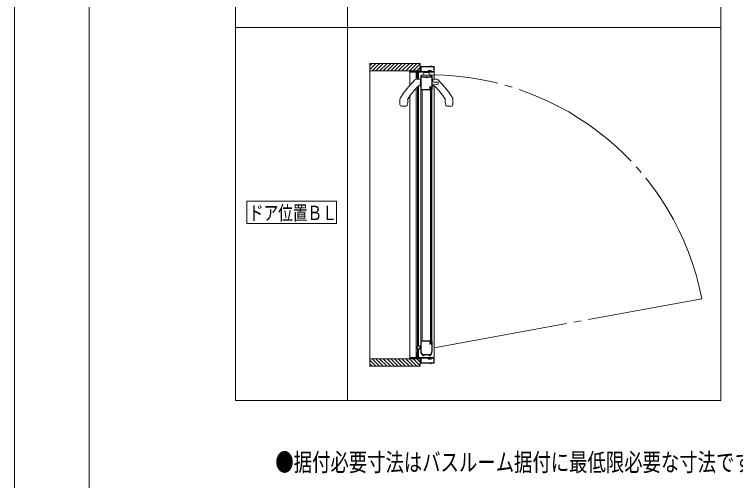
# Model space of a CAD drawing. Units: millimetres on the paper. Extents: x -305 to 305, y -152 to 152.
# Drawn here: x -301 to -204.4, y -86.2 to -23.7 of the extents above; entities that cross this region are included whole.
import ezdxf
from ezdxf.enums import TextEntityAlignment as Align

# ---------------------------------------------------------------- set-up
doc = ezdxf.new("R2010")
doc.units = ezdxf.units.MM
doc.linetypes.add('LONG_CHAIN', pattern=[21, 18, -1, 1, -1])
doc.linetypes.add('LONG_DOUBLE_CHAIN', pattern=[21.8, 18, -1, 0.6, -0.6, 0.6, -1])
for name, color, linetype, lineweight in [('0-0_0', 7, 'Continuous', 9), ('0-1_VIEW0001', 7, 'Continuous', 9), ('0-4_図面枠', 3, 'Continuous', 9), ('0-5_DEFPOINTS', 7, 'Continuous', 9)]:
    doc.layers.add(name, color=color, linetype=linetype, lineweight=lineweight)
doc.styles.add('ＭＳ ゴシック', font='')
doc.styles.get('ＭＳ ゴシック').set_extended_font_data('MS Gothic')

msp = doc.modelspace()

# ---------------------------------------------------------------- linework, layer by layer
at = {"layer": '0-1_VIEW0001'}
for p, q in [((-271.383, 31.98), (-271.383, -75.52)), ((-256.383, 31.98), (-256.383, -75.52)), ((-271.383, -25.52), (-206.383, -25.52)), ((-253.396, -31.132), (-252.58, -30.316)), ((-253.396, -70.915), (-253.396, -30.316)), ((-253.396, -30.316), (-246.646, -30.316)), ((-253.396, -30.637), (-253.075, -30.316)), ((-253.085, -31.316), (-252.085, -30.316)), ((-252.59, -31.316), (-251.591, -30.316)), ((-252.096, -31.316), (-251.096, -30.316)), ((-251.596, -31.316), (-250.596, -30.316)), ((-251.095, -31.316), (-250.096, -30.316)), ((-250.595, -31.316), (-249.596, -30.316)), ((-250.095, -31.316), (-249.096, -30.316)), ((-249.595, -31.316), (-248.596, -30.316)), ((-249.095, -31.316), (-248.096, -30.316)), ((-248.595, -31.316), (-247.596, -30.316)), ((-248.095, -31.316), (-247.096, -30.316)), ((-247.595, -31.316), (-246.646, -30.367)), ((-247.095, -31.316), (-246.646, -30.867)), ((-246.646, -30.316), (-246.646, -31.317)), ((-246.571, -31.402), (-246.571, -30.767)), ((-246.526, -31.402), (-246.526, -30.777)), ((-246.521, -30.717), (-245.226, -30.717)), ((-246.511, -30.762), (-244.831, -30.762)), ((-245.211, -30.702), (-245.211, -30.652)), ((-245.201, -30.642), (-245.181, -30.642)), ((-245.171, -30.652), (-245.171, -30.702)), ((-245.156, -30.717), (-244.821, -30.717)), ((-244.816, -30.777), (-244.816, -31.402)), ((-244.771, -30.767), (-244.771, -31.442)), ((-246.646, -31.316), (-253.396, -31.316)), ((-248.021, -31.317), (-248.021, -31.467)), ((-248.021, -31.452), (-248.021, -31.332)), ((-248.021, -33.226), (-248.021, -31.492)), ((-248.021, -31.492), (-247.156, -31.492)), ((-248.006, -31.317), (-247.986, -31.317)), ((-247.171, -31.467), (-248.006, -31.467)), ((-247.971, -31.332), (-247.971, -31.402)), ((-247.956, -31.417), (-246.586, -31.417)), ((-247.197, -32.446), (-247.197, -31.492)), ((-247.156, -32.167), (-247.156, -31.482)), ((-247.106, -31.482), (-247.106, -31.802)), ((-247.106, -31.492), (-244.771, -31.492)), ((-247.106, -31.877), (-247.106, -32.147)), ((-244.796, -31.467), (-247.091, -31.467)), ((-247.091, -31.817), (-247.006, -31.817)), ((-247.021, -31.862), (-247.091, -31.862)), ((-247.021, -31.817), (-247.021, -31.492)), ((-247.021, -32.162), (-247.021, -31.862)), ((-247.006, -31.922), (-247.006, -31.877)), ((-246.956, -31.867), (-246.956, -31.922)), ((-246.881, -32.442), (-246.881, -31.492)), ((-244.831, -31.417), (-246.511, -31.417)), ((-246.022, -31.542), (-245.589, -31.542)), ((-245.546, -31.267), (-245.546, -31.317)), ((-245.546, -31.267), (-245.196, -31.267)), ((-244.771, -31.492), (-244.771, -32.442)), ((-246.571, -32.442), (-247.148, -32.442)), ((-247.006, -32.217), (-247.106, -32.217)), ((-247.091, -32.162), (-247.021, -32.162)), ((-247.021, -32.442), (-247.021, -32.217)), ((-247.006, -32.147), (-247.006, -32.102)), ((-246.971, -31.937), (-246.991, -31.937)), ((-246.991, -32.087), (-246.971, -32.087)), ((-246.956, -32.102), (-246.956, -32.167)), ((-246.556, -31.967), (-246.556, -33.742)), ((-246.511, -32.177), (-246.511, -33.742)), ((-246.506, -32.102), (-246.506, -31.977)), ((-246.496, -31.957), (-246.496, -31.927)), ((-245.982, -32.162), (-246.496, -32.162)), ((-245.246, -32.117), (-246.491, -32.117)), ((-246.486, -31.942), (-246.486, -32.117)), ((-246.486, -32.117), (-246.436, -32.117)), ((-245.316, -31.892), (-246.436, -31.892)), ((-245.266, -32.117), (-246.436, -32.117)), ((-245.96, -32.177), (-245.971, -32.166)), ((-245.662, -32.182), (-245.95, -32.182)), ((-245.64, -32.166), (-245.651, -32.177)), ((-245.238, -32.162), (-245.63, -32.162)), ((-245.266, -32.117), (-245.266, -31.942)), ((-245.231, -31.917), (-245.231, -32.102)), ((-245.198, -32.132), (-245.221, -32.154)), ((-245.191, -32.062), (-245.191, -32.114)), ((-245.101, -33.397), (-245.101, -32.062)), ((-245.056, -33.852), (-245.056, -31.992)), ((-245.041, -32.442), (-244.463, -32.442)), ((-247.194, -69.742), (-247.194, -33.652)), ((-247.021, -68.219), (-247.021, -33.467)), ((-246.881, -68.217), (-246.881, -33.327)), ((-246.571, -33.292), (-246.767, -33.292)), ((-246.556, -33.322), (-246.556, -33.234)), ((-245.366, -33.812), (-245.366, -33.437)), ((-245.351, -33.422), (-245.336, -33.422)), ((-245.321, -33.437), (-245.321, -33.457)), ((-245.321, -33.792), (-245.321, -33.567)), ((-245.306, -33.472), (-245.176, -33.472)), ((-245.271, -33.517), (-245.146, -33.517)), ((-245.271, -67.842), (-245.271, -33.542)), ((-245.271, -33.542), (-245.121, -33.542)), ((-245.121, -67.842), (-245.121, -33.542)), ((-245.121, -33.542), (-245.121, -33.838)), ((-245.041, -33.292), (-244.845, -33.292)), ((-244.771, -33.306), (-244.771, -69.742)), ((-248.021, -69.742), (-248.021, -34.66)), ((-245.071, -33.867), (-246.556, -33.867)), ((-246.556, -67.517), (-246.556, -33.867)), ((-246.431, -33.822), (-245.376, -33.822)), ((-246.431, -33.867), (-245.304, -33.867)), ((-246.406, -33.867), (-246.406, -67.517)), ((-245.291, -33.859), (-245.283, -33.845)), ((-245.281, -33.838), (-245.281, -33.832)), ((-245.119, -33.845), (-245.11, -33.859)), ((-245.097, -33.867), (-245.071, -33.867)), ((-245.071, -67.517), (-245.071, -33.867)), ((-249.356, -35.092), (-249.356, -35.842)), ((-248.326, -35.156), (-248.326, -35.542)), ((-243.286, -35.156), (-243.286, -35.542)), ((-242.256, -35.092), (-242.256, -35.842)), ((-248.581, -36.042), (-249.156, -36.042)), ((-243.03, -36.042), (-242.456, -36.042)), ((-269.883, -51.77), (-269.883, -48.77)), ((-269.883, -48.77), (-257.883, -48.77)), ((-257.883, -51.77), (-257.883, -48.77)), ((-269.883, -51.77), (-257.883, -51.77)), ((-245.304, -67.517), (-246.431, -67.517)), ((-246.431, -67.562), (-245.376, -67.562)), ((-245.366, -67.572), (-245.366, -67.947)), ((-245.321, -67.817), (-245.321, -67.592)), ((-245.283, -67.538), (-245.292, -67.524)), ((-245.281, -67.552), (-245.281, -67.546)), ((-245.121, -67.546), (-245.121, -67.842)), ((-245.11, -67.524), (-245.119, -67.538)), ((-245.071, -67.517), (-245.097, -67.517)), ((-245.056, -68.892), (-245.056, -67.532)), ((-247.056, -68.267), (-247.056, -68.517)), ((-247.017, -69.017), (-247.017, -68.567)), ((-246.731, -68.217), (-247.006, -68.217)), ((-247.006, -68.567), (-246.731, -68.567)), ((-246.877, -69.742), (-246.877, -68.567)), ((-246.731, -68.217), (-246.681, -68.217)), ((-246.731, -68.567), (-246.681, -68.567)), ((-246.681, -68.217), (-246.681, -68.567)), ((-246.631, -68.167), (-246.556, -68.167)), ((-246.556, -67.642), (-246.556, -69.067)), ((-246.511, -69.067), (-246.511, -67.642)), ((-245.351, -67.962), (-245.336, -67.962)), ((-245.321, -67.947), (-245.321, -67.927)), ((-245.306, -67.912), (-245.176, -67.912)), ((-245.146, -67.867), (-245.271, -67.867)), ((-245.101, -67.987), (-245.101, -68.892)), ((-247.156, -69.067), (-247.156, -69.752)), ((-247.006, -69.017), (-247.106, -69.017)), ((-247.106, -69.357), (-247.106, -69.087)), ((-247.106, -69.752), (-247.106, -69.432)), ((-247.091, -69.072), (-247.021, -69.072)), ((-247.021, -69.372), (-247.091, -69.372)), ((-247.091, -69.417), (-247.006, -69.417)), ((-247.017, -69.372), (-247.017, -69.072)), ((-247.017, -69.742), (-247.017, -69.417)), ((-247.006, -69.087), (-247.006, -69.132)), ((-247.006, -69.312), (-247.006, -69.357)), ((-246.991, -69.147), (-246.971, -69.147)), ((-246.971, -69.297), (-246.991, -69.297)), ((-246.956, -69.132), (-246.956, -69.067)), ((-246.956, -69.367), (-246.956, -69.312)), ((-246.631, -68.617), (-246.556, -68.617)), ((-246.526, -69.157), (-246.301, -69.457)), ((-246.265, -69.43), (-246.49, -69.13)), ((-246.221, -69.397), (-246.221, -69.438)), ((-246.181, -69.517), (-246.171, -69.517)), ((-246.157, -69.464), (-246.179, -69.406)), ((-245.456, -69.332), (-246.156, -69.332)), ((-246.156, -69.372), (-245.456, -69.372)), ((-246.156, -69.502), (-246.156, -69.47)), ((-245.456, -69.47), (-245.456, -69.502)), ((-245.433, -69.406), (-245.455, -69.464)), ((-245.441, -69.517), (-245.407, -69.517)), ((-245.391, -69.432), (-245.391, -69.397)), ((-246.646, -69.917), (-253.396, -69.917)), ((-253.396, -70.101), (-252.58, -70.916)), ((-253.085, -69.916), (-252.085, -70.916)), ((-252.59, -69.916), (-251.591, -70.916)), ((-252.096, -69.916), (-251.096, -70.916)), ((-251.596, -69.916), (-250.596, -70.916)), ((-251.095, -69.916), (-250.096, -70.916)), ((-250.595, -69.916), (-249.596, -70.916)), ((-250.095, -69.916), (-249.096, -70.916)), ((-249.595, -69.916), (-248.596, -70.916)), ((-249.095, -69.916), (-248.096, -70.916)), ((-248.595, -69.916), (-247.596, -70.916)), ((-248.095, -69.916), (-247.096, -70.916)), ((-248.021, -69.742), (-244.771, -69.742)), ((-248.021, -69.782), (-248.021, -69.902)), ((-247.171, -69.767), (-248.006, -69.767)), ((-248.006, -69.917), (-247.986, -69.917)), ((-247.971, -69.902), (-247.971, -69.832)), ((-247.956, -69.817), (-246.586, -69.817)), ((-247.595, -69.917), (-246.646, -70.866)), ((-247.095, -69.917), (-246.646, -70.366)), ((-244.796, -69.767), (-247.091, -69.767)), ((-246.646, -69.917), (-246.646, -70.916)), ((-246.571, -69.832), (-246.571, -70.467)), ((-246.526, -69.832), (-246.526, -70.457)), ((-246.521, -70.517), (-245.226, -70.517)), ((-244.831, -69.817), (-246.511, -69.817)), ((-246.511, -70.472), (-244.831, -70.472)), ((-245.196, -69.967), (-245.546, -69.967)), ((-245.211, -70.532), (-245.211, -70.582)), ((-245.196, -69.967), (-245.196, -69.917)), ((-245.171, -70.582), (-245.171, -70.532)), ((-245.156, -70.517), (-244.821, -70.517)), ((-244.816, -70.457), (-244.816, -69.832)), ((-244.771, -70.467), (-244.771, -69.792)), ((-253.396, -70.596), (-253.075, -70.916)), ((-253.396, -70.916), (-246.646, -70.916)), ((-245.201, -70.592), (-245.181, -70.592)), ((-271.383, -75.52), (-206.383, -75.52))]:
    msp.add_line(p, q, dxfattribs=at)
at = {"layer": '0-1_VIEW0001', "color": 2}
for p, q in [((-246.588, -32.547), (-246.576, -32.547)), ((-246.576, -32.547), (-246.576, -32.897)), ((-246.576, -32.597), (-246.556, -32.597)), ((-245.056, -32.472), (-245.021, -32.474)), ((-244.975, -32.516), (-244.947, -32.702)), ((-244.293, -32.836), (-244.829, -32.808)), ((-246.576, -33.397), (-246.588, -33.397)), ((-246.576, -33.047), (-246.576, -33.397)), ((-246.556, -33.347), (-246.576, -33.347)), ((-245.021, -33.47), (-245.056, -33.472)), ((-244.947, -33.241), (-244.975, -33.427)), ((-244.829, -33.135), (-244.293, -33.107))]:
    msp.add_line(p, q, dxfattribs=at)
at = {"layer": '0-1_VIEW0001', "color": 2, "linetype": 'LONG_DOUBLE_CHAIN'}
for p, q in [((-246.618, -32.906), (-246.635, -32.906)), ((-246.618, -33.037), (-246.635, -33.037))]:
    msp.add_line(p, q, dxfattribs=at)
at = {"layer": '0-1_VIEW0001', "linetype": 'LONG_CHAIN'}
msp.add_line((-244.771, -68.444), (-208.916, -61.869), dxfattribs=at)
at = {"layer": '0-1_VIEW0001'}
for points in [[(-271.383, 31.98), (-206.383, 31.98), (-206.383, -75.52)], [(-246.571, -30.767), (-246.556, -30.731), (-246.521, -30.717)], [(-246.526, -30.777), (-246.521, -30.766), (-246.511, -30.762)], [(-245.226, -30.717), (-245.215, -30.712), (-245.211, -30.702)], [(-245.211, -30.652), (-245.208, -30.645), (-245.201, -30.642)], [(-245.181, -30.642), (-245.174, -30.645), (-245.171, -30.652)], [(-245.171, -30.702), (-245.166, -30.712), (-245.156, -30.717)], [(-244.831, -30.762), (-244.82, -30.766), (-244.816, -30.777)], [(-244.821, -30.717), (-244.785, -30.731), (-244.771, -30.767)], [(-248.021, -31.332), (-248.016, -31.321), (-248.006, -31.317)], [(-248.006, -31.467), (-248.016, -31.462), (-248.021, -31.452)], [(-247.986, -31.317), (-247.975, -31.321), (-247.971, -31.332)], [(-247.971, -31.402), (-247.966, -31.412), (-247.956, -31.417)], [(-247.156, -31.482), (-247.16, -31.471), (-247.171, -31.467)], [(-247.091, -31.467), (-247.101, -31.471), (-247.106, -31.482)], [(-247.106, -31.802), (-247.101, -31.812), (-247.091, -31.817)], [(-247.091, -31.862), (-247.101, -31.866), (-247.106, -31.877)], [(-247.006, -31.877), (-247.01, -31.866), (-247.021, -31.862)], [(-247.006, -31.817), (-246.97, -31.831), (-246.956, -31.867)], [(-246.586, -31.417), (-246.575, -31.412), (-246.571, -31.402)], [(-246.511, -31.417), (-246.521, -31.412), (-246.526, -31.402)], [(-245.196, -31.317), (-245.546, -31.317), (-245.605, -31.395)], [(-245.056, -31.992), (-245.092, -31.903), (-245.132, -31.875), (-245.181, -31.867), (-245.216, -31.881), (-245.231, -31.917)], [(-245.196, -31.267), (-245.196, -31.317), (-245.136, -31.395)], [(-244.816, -31.402), (-244.82, -31.412), (-244.831, -31.417)], [(-244.771, -31.442), (-244.778, -31.459), (-244.796, -31.467)], [(-247.106, -32.217), (-247.141, -32.202), (-247.156, -32.167)], [(-247.106, -32.147), (-247.101, -32.157), (-247.091, -32.162)], [(-247.021, -32.162), (-247.01, -32.157), (-247.006, -32.147)], [(-246.991, -31.937), (-247.001, -31.932), (-247.006, -31.922)], [(-247.006, -32.102), (-247.001, -32.091), (-246.991, -32.087)], [(-246.956, -32.167), (-246.97, -32.202), (-247.006, -32.217)], [(-246.956, -31.922), (-246.96, -31.932), (-246.971, -31.937)], [(-246.971, -32.087), (-246.96, -32.091), (-246.956, -32.102)], [(-246.496, -31.927), (-246.499, -31.92), (-246.506, -31.917), (-246.541, -31.931), (-246.556, -31.967)], [(-246.496, -32.162), (-246.506, -32.166), (-246.511, -32.177)], [(-246.506, -31.977), (-246.505, -31.972), (-246.502, -31.969), (-246.497, -31.963), (-246.496, -31.957)], [(-246.491, -32.117), (-246.501, -32.112), (-246.506, -32.102)], [(-245.971, -32.166), (-245.976, -32.163), (-245.982, -32.162)], [(-245.95, -32.182), (-245.955, -32.181), (-245.96, -32.177)], [(-245.651, -32.177), (-245.656, -32.181), (-245.662, -32.182)], [(-245.63, -32.162), (-245.635, -32.163), (-245.64, -32.166)], [(-245.231, -32.102), (-245.235, -32.112), (-245.246, -32.117)], [(-245.221, -32.154), (-245.229, -32.16), (-245.238, -32.162)], [(-245.191, -32.114), (-245.193, -32.124), (-245.198, -32.132)], [(-245.101, -32.062), (-245.146, -32.017), (-245.191, -32.062)], [(-246.556, -33.742), (-246.519, -33.83), (-246.431, -33.867)], [(-246.511, -33.742), (-246.487, -33.798), (-246.431, -33.822)], [(-245.376, -33.822), (-245.369, -33.819), (-245.366, -33.812)], [(-245.366, -33.437), (-245.361, -33.426), (-245.351, -33.422)], [(-245.336, -33.422), (-245.325, -33.426), (-245.321, -33.437)], [(-245.321, -33.457), (-245.316, -33.467), (-245.306, -33.472)], [(-245.321, -33.567), (-245.306, -33.531), (-245.271, -33.517)], [(-245.281, -33.832), (-245.285, -33.821), (-245.296, -33.817), (-245.313, -33.809), (-245.321, -33.792)], [(-245.176, -33.472), (-245.123, -33.45), (-245.101, -33.397)], [(-245.146, -33.517), (-245.128, -33.524), (-245.121, -33.542)], [(-245.304, -33.867), (-245.297, -33.865), (-245.291, -33.859)], [(-245.283, -33.845), (-245.281, -33.842), (-245.281, -33.838)], [(-245.121, -33.838), (-245.12, -33.842), (-245.119, -33.845)], [(-245.11, -33.859), (-245.105, -33.865), (-245.097, -33.867)], [(-245.071, -33.867), (-245.06, -33.862), (-245.056, -33.852)], [(-246.431, -67.517), (-246.519, -67.553), (-246.556, -67.642)], [(-246.511, -67.642), (-246.488, -67.585), (-246.431, -67.562)], [(-245.376, -67.562), (-245.369, -67.565), (-245.366, -67.572)], [(-245.321, -67.592), (-245.314, -67.574), (-245.296, -67.567), (-245.285, -67.562), (-245.281, -67.552)], [(-245.292, -67.524), (-245.297, -67.519), (-245.304, -67.517)], [(-245.281, -67.546), (-245.282, -67.542), (-245.283, -67.538)], [(-245.119, -67.538), (-245.12, -67.542), (-245.121, -67.546)], [(-245.097, -67.517), (-245.105, -67.519), (-245.11, -67.524)], [(-245.056, -67.532), (-245.06, -67.521), (-245.071, -67.517)], [(-245.366, -67.947), (-245.362, -67.957), (-245.351, -67.962)], [(-245.336, -67.962), (-245.325, -67.957), (-245.321, -67.947)], [(-245.271, -67.867), (-245.306, -67.852), (-245.321, -67.817)], [(-245.321, -67.927), (-245.317, -67.916), (-245.306, -67.912)], [(-245.176, -67.912), (-245.123, -67.934), (-245.101, -67.987)], [(-245.121, -67.842), (-245.128, -67.86), (-245.146, -67.867)], [(-247.106, -69.017), (-247.141, -69.031), (-247.156, -69.067)], [(-247.106, -69.087), (-247.101, -69.076), (-247.091, -69.072)], [(-247.091, -69.372), (-247.101, -69.367), (-247.106, -69.357)], [(-247.106, -69.432), (-247.101, -69.421), (-247.091, -69.417)], [(-247.021, -69.072), (-247.01, -69.076), (-247.006, -69.087)], [(-247.006, -69.357), (-247.01, -69.367), (-247.021, -69.372)], [(-246.956, -69.067), (-246.97, -69.031), (-247.006, -69.017)], [(-247.006, -69.132), (-247.001, -69.142), (-246.991, -69.147)], [(-246.991, -69.297), (-247.001, -69.301), (-247.006, -69.312)], [(-247.006, -69.417), (-246.97, -69.402), (-246.956, -69.367)], [(-246.971, -69.147), (-246.96, -69.142), (-246.956, -69.132)], [(-246.956, -69.312), (-246.96, -69.301), (-246.971, -69.297)], [(-246.556, -69.067), (-246.548, -69.114), (-246.526, -69.157)], [(-246.49, -69.13), (-246.506, -69.1), (-246.511, -69.067)], [(-246.301, -69.457), (-246.248, -69.501), (-246.181, -69.517)], [(-246.221, -69.438), (-246.229, -69.452), (-246.245, -69.45), (-246.256, -69.441), (-246.265, -69.43)], [(-246.156, -69.332), (-246.202, -69.351), (-246.221, -69.397)], [(-246.179, -69.406), (-246.177, -69.383), (-246.156, -69.372)], [(-246.171, -69.517), (-246.16, -69.512), (-246.156, -69.502)], [(-246.156, -69.47), (-246.156, -69.467), (-246.157, -69.464)], [(-245.391, -69.397), (-245.41, -69.351), (-245.456, -69.332)], [(-245.456, -69.372), (-245.435, -69.383), (-245.433, -69.406)], [(-245.455, -69.464), (-245.456, -69.467), (-245.456, -69.47)], [(-245.456, -69.502), (-245.452, -69.512), (-245.441, -69.517)], [(-245.407, -69.517), (-245.392, -69.515), (-245.378, -69.508), (-245.241, -69.392), (-245.141, -69.24), (-245.08, -69.07), (-245.056, -68.892)], [(-245.101, -68.892), (-245.122, -69.046), (-245.171, -69.198), (-245.22, -69.31), (-245.294, -69.402), (-245.367, -69.443), (-245.382, -69.445), (-245.391, -69.432)], [(-248.006, -69.767), (-248.016, -69.771), (-248.021, -69.782)], [(-248.021, -69.902), (-248.016, -69.912), (-248.006, -69.917)], [(-247.986, -69.917), (-247.975, -69.912), (-247.971, -69.902)], [(-247.971, -69.832), (-247.966, -69.821), (-247.956, -69.817)], [(-247.156, -69.752), (-247.16, -69.762), (-247.171, -69.767)], [(-247.091, -69.767), (-247.101, -69.762), (-247.106, -69.752)], [(-246.586, -69.817), (-246.575, -69.821), (-246.571, -69.832)], [(-246.571, -70.467), (-246.556, -70.502), (-246.521, -70.517)], [(-246.511, -69.817), (-246.521, -69.821), (-246.526, -69.832)], [(-246.526, -70.457), (-246.521, -70.467), (-246.511, -70.472)], [(-245.546, -69.967), (-245.546, -69.917), (-245.605, -69.838)], [(-245.546, -69.917), (-245.196, -69.917), (-245.136, -69.838)], [(-245.226, -70.517), (-245.215, -70.521), (-245.211, -70.532)], [(-245.171, -70.532), (-245.166, -70.521), (-245.156, -70.517)], [(-244.816, -69.832), (-244.82, -69.821), (-244.831, -69.817)], [(-244.831, -70.472), (-244.82, -70.467), (-244.816, -70.457)], [(-244.821, -70.517), (-244.785, -70.502), (-244.771, -70.467)], [(-244.771, -69.792), (-244.778, -69.774), (-244.796, -69.767)], [(-245.211, -70.582), (-245.208, -70.589), (-245.201, -70.592)], [(-245.181, -70.592), (-245.174, -70.589), (-245.171, -70.582)]]:
    msp.add_lwpolyline(points, dxfattribs=at)
for centre, radius, start, end in [((-245.551, -30.769), 0.0077, 90, 207.28096), ((-245.806, -31.917), 0.45, 128.21321, 176.81526), ((-246.022, -31.642), 0.1, 90, 128.21321), ((-245.593, -31.404), 0.015, 142.83915, 250.52878), ((-245.589, -31.642), 0.1, 51.78679, 90), ((-245.806, -31.917), 0.45, 3.18474, 51.78679), ((-245.148, -31.404), 0.015, 289.47122, 37.16085), ((-238.227, -41.851), 13.05, 134.40318, 148.24605), ((-247.148, -32.742), 0.3, 90, 134.40318), ((-246.571, -32.457), 0.015, 0, 90), ((-246.436, -31.942), 0.05, 90, 180), ((-245.316, -31.942), 0.05, 0, 90), ((-245.041, -32.457), 0.015, 90, 180), ((-244.463, -32.742), 0.3, 45.59682, 90), ((-253.385, -41.851), 13.05, 31.75395, 45.59682), ((-238.227, -41.851), 12.15, 135.61305, 145.92995), ((-246.767, -33.492), 0.2, 90, 135.61305), ((-246.571, -33.277), 0.015, 270, 0), ((-245.041, -33.277), 0.015, 180, 270), ((-244.845, -33.492), 0.2, 44.38695, 90), ((-253.385, -41.851), 12.15, 34.07005, 44.38695), ((-249.156, -35.092), 0.2, 147.03513, 180), ((-249.366, -35.542), 1.04, 339.07517, 0), ((-248.126, -35.156), 0.2, 145.92995, 180), ((-243.486, -35.156), 0.2, 0, 34.07005), ((-242.246, -35.542), 1.04, 180, 200.92483), ((-242.456, -35.092), 0.2, 0, 32.96487), ((-249.156, -35.842), 0.2, 180, 270), ((-248.581, -35.842), 0.2, 270, 339.07517), ((-243.03, -35.842), 0.2, 200.92483, 270), ((-242.456, -35.842), 0.2, 270, 0), ((-247.006, -68.267), 0.05, 90, 180), ((-247.006, -68.517), 0.05, 180, 270), ((-246.631, -68.217), 0.05, 90, 180), ((-246.631, -68.567), 0.05, 180, 270), ((-245.593, -69.829), 0.015, 109.47122, 217.16085), ((-245.148, -69.829), 0.015, 322.83915, 70.52878)]:
    msp.add_arc(centre, radius, start, end, dxfattribs=at)
at = {"layer": '0-1_VIEW0001', "linetype": 'LONG_CHAIN'}
msp.add_arc((-245.271, -68.892), 37.027, 10.93399, 89.70079, dxfattribs=at)
at = {"layer": '0-1_VIEW0001', "color": 2}
for centre, radius, start, end in [((-244.036, -32.972), 2.6, 170.87393, 178.55914), ((-246.588, -32.562), 0.015, 90, 170.87393), ((-245.024, -32.523), 0.05, 8.59735, 87), ((-244.823, -32.684), 0.125, 188.56086, 266.99999), ((-244.296, -32.886), 0.05, 7.08944, 87.00002), ((-246.62, -32.907), 0.015, 178.55914, 270), ((-246.62, -33.037), 0.015, 90, 181.44086), ((-244.036, -32.972), 2.6, 181.44086, 189.12607), ((-243.53, -32.972), 3.088, 178.7869, 181.2131), ((-246.588, -33.382), 0.015, 189.12607, 270), ((-246.576, -32.907), 0.01, 0, 90), ((-246.576, -33.037), 0.01, 270, 0), ((-245.024, -33.42), 0.05, 273, 351.40265), ((-244.823, -33.26), 0.125, 93.00001, 171.44823), ((-244.296, -33.057), 0.05, 272.99998, 352.90954), ((-244.991, -32.972), 0.75, 359.9996, 7.00692), ((-244.991, -32.972), 0.75, 352.99331, 359.9996)]:
    msp.add_arc(centre, radius, start, end, dxfattribs=at)
at = {"layer": '0-4_図面枠'}
msp.add_lwpolyline([(-291.017, -138.498), (108.983, -138.498), (108.983, 138.502), (-291.017, 138.502)], close=True, dxfattribs=at)
at = {"layer": '0-5_DEFPOINTS'}
msp.add_line((-301.017, -148.498), (-301.017, 148.502), dxfattribs=at)

# ---------------------------------------------------------------- texts
at = {"layer": '0-0_0', "color": 4, "style": 'ＭＳ ゴシック', "width": 0.75}
msp.add_text('●据付必要寸法はバスルーム据付に最低限必要な寸法ですので、必ず確保してください。', height=2.405, dxfattribs=at).set_placement((-266.057, -85.706), align=Align.BOTTOM_LEFT)
at = {"layer": '0-1_VIEW0001', "style": 'ＭＳ ゴシック', "width": 0.75}
msp.add_text('ドア位置ＢＬ', height=1.921, dxfattribs=at).set_placement((-269.598, -51.89), align=Align.BOTTOM_LEFT)

doc.saveas('drawing.dxf')
